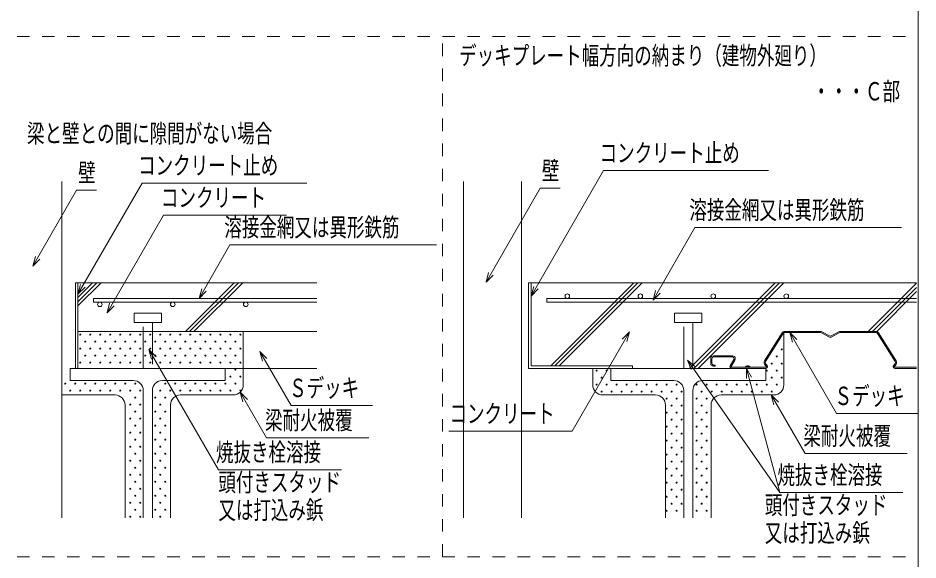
# Model space of a CAD drawing. Units: millimetres on the paper. Extents: x -350 to 3187, y -547 to 450.
# Drawn here: x 66 to 173.9, y 87 to 152 of the extents above; entities that cross this region are included whole.
import ezdxf
from ezdxf.enums import TextEntityAlignment as Align

# ---------------------------------------------------------------- set-up
doc = ezdxf.new("R2010")
doc.units = ezdxf.units.MM
doc.linetypes.add('USER1', pattern=[3, 1.5, -1.5])
doc.linetypes.add('USER2', pattern=[7.5, 5, -2.5])
doc.layers.add('0-2_M2-2-0', color=7, linetype='Continuous', lineweight=18)
doc.styles.add('ＭＳ ゴシック', font='')
doc.styles.get('ＭＳ ゴシック').set_extended_font_data('MS Gothic')

msp = doc.modelspace()

# ---------------------------------------------------------------- linework, layer by layer
at = {"layer": '0-2_M2-2-0'}
for p, q in [((173.923, -99.538), (173.923, 213.585)), ((136.24, 133.715), (127.559, 118.678)), ((136.24, 133.715), (155.992, 133.715)), ((71.306, 132.412), (71.306, 92.104)), ((80.914, 132.226), (73.221, 118.902)), ((80.914, 132.226), (100.666, 132.226)), ((119.428, 132.412), (119.428, 92.104)), ((126.375, 132.412), (126.375, 92.104)), ((73.059, 131.35), (67.807, 122.255)), ((73.059, 131.35), (75.459, 131.35)), ((128.643, 131.601), (122.14, 120.338)), ((128.643, 131.601), (131.043, 131.601)), ((83.46, 128.362), (76.702, 116.656)), ((83.46, 128.362), (98.22, 128.362)), ((147.184, 126.879), (142.159, 118.175)), ((147.184, 126.879), (171.928, 126.879)), ((91.439, 124.802), (87.741, 118.398)), ((91.439, 124.802), (116.183, 124.802)), ((72.912, 110.002), (72.912, 120.264)), ((72.912, 120.264), (101.86, 120.264)), ((75.995, 120.264), (73.221, 117.489)), ((75.486, 120.264), (73.221, 117.998)), ((74.977, 120.264), (73.221, 118.508)), ((91.947, 120.264), (86.099, 114.416)), ((92.456, 120.264), (86.609, 114.416)), ((92.966, 120.264), (87.118, 114.416)), ((127.25, 110.002), (127.25, 120.264)), ((127.25, 120.264), (173.744, 120.264)), ((127.559, 110.311), (127.559, 120.264)), ((139.84, 120.264), (129.888, 110.311)), ((140.349, 120.264), (130.397, 110.311)), ((140.859, 120.264), (130.906, 110.311)), ((156.811, 120.264), (146.549, 110.002)), ((157.32, 120.264), (147.059, 110.002)), ((157.829, 120.264), (147.568, 110.002)), ((173.744, 120.226), (167.958, 114.44)), ((173.744, 119.717), (168.467, 114.44)), ((173.744, 119.208), (168.977, 114.44)), ((75.099, 118.398), (75.099, 117.956)), ((75.099, 118.398), (101.86, 118.398)), ((75.099, 117.956), (101.86, 117.956)), ((129.437, 118.398), (129.437, 117.956)), ((129.437, 118.398), (173.744, 118.398)), ((129.437, 117.956), (173.744, 117.956)), ((73.221, 114.416), (101.86, 114.416)), ((132.45, 102.468), (139.325, 114.378)), ((157.937, 114.44), (162.244, 114.44)), ((163.381, 113.875), (162.407, 114.399)), ((164.421, 114.399), (163.446, 113.875)), ((164.584, 114.44), (168.891, 114.44)), ((155.527, 110.908), (157.646, 114.279)), ((155.644, 110.834), (157.762, 114.206)), ((157.937, 114.303), (162.244, 114.303)), ((164.155, 104.596), (158.551, 114.303)), ((163.316, 113.753), (162.341, 114.278)), ((164.486, 114.278), (163.512, 113.753)), ((164.584, 114.303), (168.891, 114.303)), ((169.066, 114.206), (171.184, 110.834)), ((169.182, 114.279), (171.3, 110.908)), ((90.05, 97.853), (81.736, 112.254)), ((98.772, 105.554), (95.021, 112.051)), ((149.079, 110.621), (149.079, 111.172)), ((149.217, 110.621), (149.217, 111.172)), ((149.423, 111.516), (151.677, 111.516)), ((149.423, 111.378), (151.677, 111.378)), ((139.683, 110.311), (127.559, 110.311)), ((157.357, 95.123), (146.305, 110.988)), ((149.596, 110.415), (149.423, 110.415)), ((149.596, 110.277), (149.423, 110.277)), ((149.596, 110.415), (149.596, 110.277)), ((151.853, 111.065), (151.397, 110.316)), ((151.971, 110.993), (151.515, 110.244)), ((151.574, 110.14), (155.681, 110.14)), ((153.216, 110.113), (153.384, 110.284)), ((153.37, 110.113), (153.556, 110.3)), ((153.525, 110.113), (153.68, 110.27)), ((153.678, 110.113), (153.772, 110.209)), ((155.539, 110.524), (155.737, 110.249)), ((155.651, 110.604), (155.849, 110.329)), ((171.177, 110.604), (170.979, 110.329)), ((171.288, 110.524), (171.091, 110.249)), ((171.147, 110.14), (173.744, 110.14)), ((86.51, 110.002), (72.294, 110.002)), ((72.294, 108.557), (72.294, 110.002)), ((90.886, 108.557), (90.886, 110.002)), ((93.039, 108.021), (93.039, 110.002)), ((155.681, 110.002), (127.25, 110.002)), ((134.936, 110.002), (134.936, 108.021)), ((137.089, 108.557), (137.089, 110.002)), ((151.574, 110.002), (155.681, 110.002)), ((157.357, 95.123), (153.37, 110.002)), ((155.681, 108.557), (155.681, 110.002)), ((157.835, 108.021), (157.835, 110.002)), ((171.147, 110.002), (173.744, 110.002)), ((72.294, 108.557), (79.844, 108.557)), ((83.336, 108.557), (90.886, 108.557)), ((137.089, 108.557), (144.639, 108.557)), ((148.131, 108.557), (155.681, 108.557)), ((77.661, 106.821), (71.306, 106.821)), ((81.044, 107.357), (81.044, 92.104)), ((82.136, 92.104), (82.136, 107.357)), ((85.519, 106.821), (91.839, 106.821)), ((95.839, 101.681), (92.682, 107.149)), ((142.456, 106.821), (136.136, 106.821)), ((145.839, 107.357), (145.839, 92.104)), ((146.931, 92.104), (146.931, 107.357)), ((150.314, 106.821), (156.635, 106.821)), ((160.378, 99.811), (156.331, 106.821)), ((78.861, 92.104), (78.861, 105.621)), ((84.319, 92.104), (84.319, 105.621)), ((98.772, 105.554), (108.54, 105.554)), ((143.656, 92.104), (143.656, 105.621)), ((149.114, 105.621), (149.114, 92.104)), ((164.155, 104.596), (173.923, 104.596)), ((95.839, 101.681), (108.103, 101.681)), ((132.45, 102.468), (117.69, 102.468)), ((160.378, 99.811), (172.642, 99.811)), ((90.05, 97.853), (104.81, 97.853)), ((157.357, 95.123), (172.117, 95.123))]:
    msp.add_line(p, q, dxfattribs=at)
at = {"layer": '0-2_M2-2-0', "linetype": 'USER1'}
for p, q in [((-0.086, 149.77), (173.923, 149.77)), ((116.92, 87.443), (116.92, 149.77)), ((-0.086, 87.443), (173.923, 87.443))]:
    msp.add_line(p, q, dxfattribs=at)
at = {"layer": '0-2_M2-2-0', "linetype": 'USER2'}
for p, q in [((81.043, 110.002), (81.043, 115.519)), ((82.137, 115.519), (82.137, 110.002)), ((145.838, 110.002), (145.838, 115.519)), ((146.932, 115.519), (146.932, 110.002)), ((93.039, 110.002), (93.039, 114.416)), ((157.835, 110.002), (157.835, 114.416))]:
    msp.add_line(p, q, dxfattribs=at)
at = {"layer": '0-2_M2-2-0'}
for points in [[(68.118, 123.414), (67.807, 122.255), (68.656, 123.103)], [(122.451, 121.497), (122.14, 120.338), (122.989, 121.186)], [(72.912, 110.002), (72.912, 120.264), (73.221, 120.264)], [(101.86, 110.002), (73.221, 110.002), (73.221, 120.264)], [(73.531, 120.061), (73.221, 118.902), (74.069, 119.751)], [(139.683, 110.311), (139.683, 110.002), (127.25, 110.002), (127.25, 120.264), (127.559, 120.264)], [(127.869, 119.837), (127.559, 118.678), (128.407, 119.527)], [(88.051, 119.557), (87.741, 118.398), (88.589, 119.246)], [(142.469, 119.334), (142.159, 118.175), (143.007, 119.023)], [(77.012, 117.815), (76.702, 116.656), (77.55, 117.504)], [(139.015, 113.219), (139.325, 114.378), (138.477, 113.529)], [(159.399, 113.454), (158.551, 114.303), (158.861, 113.144)], [(82.584, 111.405), (81.736, 112.254), (82.047, 111.095)], [(95.87, 111.202), (95.021, 112.051), (95.332, 110.892)], [(147.222, 110.215), (146.305, 110.988), (146.712, 109.86)], [(153.813, 110.114), (153.809, 110.147), (153.795, 110.179), (153.772, 110.208), (153.741, 110.235), (153.704, 110.259), (153.66, 110.277), (153.611, 110.291), (153.56, 110.3), (153.507, 110.303), (153.453, 110.3), (153.402, 110.291), (153.353, 110.277), (153.31, 110.259), (153.272, 110.235), (153.241, 110.208), (153.219, 110.179), (153.205, 110.147), (153.2, 110.114)], [(153.97, 108.963), (153.37, 110.002), (153.37, 108.802)], [(93.53, 106.3), (92.682, 107.149), (92.992, 105.99)], [(157.18, 105.972), (156.331, 106.821), (156.642, 105.661)]]:
    msp.add_lwpolyline(points, dxfattribs=at)
at = {"layer": '0-2_M2-2-0', "linetype": 'USER2'}
for points in [[(79.95, 115.519), (79.95, 116.622), (83.23, 116.622), (83.23, 115.519)], [(144.745, 115.519), (144.745, 116.622), (148.025, 116.622), (148.025, 115.519)]]:
    msp.add_lwpolyline(points, close=True, dxfattribs=at)
at = {"layer": '0-2_M2-2-0'}
for centre, radius in [((131.886, 118.67), 0.275), ((140.633, 118.67), 0.275), ((149.381, 118.67), 0.275), ((158.129, 118.67), 0.275), ((75.838, 117.683), 0.275), ((84.586, 117.683), 0.275), ((93.333, 117.683), 0.275), ((73.49, 114.067), 0.06), ((74.09, 113.227), 0.06), ((74.69, 114.067), 0.06), ((75.29, 113.227), 0.06), ((75.89, 114.067), 0.06), ((76.49, 113.227), 0.06), ((77.09, 114.067), 0.06), ((77.69, 113.227), 0.06), ((78.29, 114.067), 0.06), ((78.89, 113.227), 0.06), ((79.49, 114.067), 0.06), ((80.09, 113.227), 0.06), ((80.69, 114.067), 0.06), ((81.29, 113.227), 0.06), ((81.89, 114.067), 0.06), ((82.49, 113.227), 0.06), ((83.09, 114.067), 0.06), ((83.69, 113.227), 0.06), ((84.29, 114.067), 0.06), ((84.89, 113.227), 0.06), ((85.49, 114.067), 0.06), ((86.09, 113.227), 0.06), ((86.69, 114.067), 0.06), ((87.29, 113.227), 0.06), ((87.89, 114.067), 0.06), ((88.49, 113.227), 0.06), ((89.09, 114.067), 0.06), ((89.69, 113.227), 0.06), ((90.29, 114.067), 0.06), ((90.89, 113.227), 0.06), ((91.49, 114.067), 0.06), ((92.09, 113.227), 0.06), ((92.69, 114.067), 0.06), ((73.49, 112.387), 0.06), ((74.69, 112.387), 0.06), ((75.89, 112.387), 0.06), ((77.09, 112.387), 0.06), ((78.29, 112.387), 0.06), ((79.49, 112.387), 0.06), ((80.69, 112.387), 0.06), ((81.89, 112.387), 0.06), ((83.09, 112.387), 0.06), ((84.29, 112.387), 0.06), ((85.49, 112.387), 0.06), ((86.69, 112.387), 0.06), ((87.89, 112.387), 0.06), ((89.09, 112.387), 0.06), ((90.29, 112.387), 0.06), ((91.49, 112.387), 0.06), ((92.69, 112.387), 0.06), ((157.587, 112.275), 0.06), ((74.09, 111.547), 0.06), ((75.29, 111.547), 0.06), ((76.49, 111.547), 0.06), ((77.69, 111.547), 0.06), ((78.89, 111.547), 0.06), ((80.09, 111.547), 0.06), ((81.29, 111.547), 0.06), ((82.49, 111.547), 0.06), ((83.69, 111.547), 0.06), ((84.89, 111.547), 0.06), ((86.09, 111.547), 0.06), ((87.29, 111.547), 0.06), ((88.49, 111.547), 0.06), ((89.69, 111.547), 0.06), ((90.89, 111.547), 0.06), ((92.09, 111.547), 0.06), ((156.987, 111.435), 0.06), ((73.49, 110.707), 0.06), ((74.69, 110.707), 0.06), ((75.89, 110.707), 0.06), ((77.09, 110.707), 0.06), ((78.29, 110.707), 0.06), ((79.49, 110.707), 0.06), ((80.69, 110.707), 0.06), ((81.89, 110.707), 0.06), ((83.09, 110.707), 0.06), ((84.29, 110.707), 0.06), ((85.49, 110.707), 0.06), ((86.69, 110.707), 0.06), ((87.89, 110.707), 0.06), ((89.09, 110.707), 0.06), ((90.29, 110.707), 0.06), ((91.49, 110.707), 0.06), ((92.69, 110.707), 0.06), ((156.387, 110.595), 0.06), ((157.587, 110.595), 0.06), ((91.49, 109.027), 0.06), ((92.09, 109.867), 0.06), ((92.69, 109.027), 0.06), ((135.387, 109.755), 0.06), ((135.987, 108.915), 0.06), ((136.587, 109.755), 0.06), ((155.787, 109.755), 0.06), ((156.387, 108.915), 0.06), ((156.987, 109.755), 0.06), ((157.587, 108.915), 0.06), ((71.69, 108.187), 0.06), ((72.89, 108.187), 0.06), ((74.09, 108.187), 0.06), ((75.29, 108.187), 0.06), ((76.49, 108.187), 0.06), ((77.69, 108.187), 0.06), ((78.89, 108.187), 0.06), ((80.09, 108.187), 0.06), ((83.69, 108.187), 0.06), ((84.89, 108.187), 0.06), ((86.09, 108.187), 0.06), ((87.29, 108.187), 0.06), ((88.49, 108.187), 0.06), ((89.69, 108.187), 0.06), ((90.89, 108.187), 0.06), ((92.09, 108.187), 0.06), ((135.387, 108.075), 0.06), ((136.587, 108.075), 0.06), ((137.787, 108.075), 0.06), ((138.987, 108.075), 0.06), ((140.187, 108.075), 0.06), ((141.387, 108.075), 0.06), ((142.587, 108.075), 0.06), ((143.787, 108.075), 0.06), ((144.987, 108.075), 0.06), ((147.387, 108.075), 0.06), ((148.587, 108.075), 0.06), ((149.787, 108.075), 0.06), ((150.987, 108.075), 0.06), ((152.187, 108.075), 0.06), ((153.387, 108.075), 0.06), ((154.587, 108.075), 0.06), ((155.787, 108.075), 0.06), ((156.987, 108.075), 0.06), ((72.29, 107.347), 0.06), ((73.49, 107.347), 0.06), ((74.69, 107.347), 0.06), ((75.89, 107.347), 0.06), ((77.09, 107.347), 0.06), ((78.29, 107.347), 0.06), ((79.49, 107.347), 0.06), ((80.69, 107.347), 0.06), ((83.09, 107.347), 0.06), ((84.29, 107.347), 0.06), ((85.49, 107.347), 0.06), ((86.69, 107.347), 0.06), ((87.89, 107.347), 0.06), ((89.09, 107.347), 0.06), ((90.29, 107.347), 0.06), ((91.49, 107.347), 0.06), ((92.69, 107.347), 0.06), ((135.987, 107.235), 0.06), ((137.187, 107.235), 0.06), ((138.387, 107.235), 0.06), ((139.587, 107.235), 0.06), ((140.787, 107.235), 0.06), ((141.987, 107.235), 0.06), ((143.187, 107.235), 0.06), ((144.387, 107.235), 0.06), ((145.587, 107.235), 0.06), ((147.987, 107.235), 0.06), ((149.187, 107.235), 0.06), ((150.387, 107.235), 0.06), ((151.587, 107.235), 0.06), ((152.787, 107.235), 0.06), ((153.987, 107.235), 0.06), ((155.187, 107.235), 0.06), ((156.387, 107.235), 0.06), ((80.09, 106.507), 0.06), ((82.49, 106.507), 0.06), ((83.69, 106.507), 0.06), ((143.787, 106.395), 0.06), ((144.987, 106.395), 0.06), ((147.387, 106.395), 0.06), ((148.587, 106.395), 0.06), ((79.49, 105.667), 0.06), ((80.09, 104.827), 0.06), ((80.69, 105.667), 0.06), ((82.49, 104.827), 0.06), ((83.09, 105.667), 0.06), ((83.69, 104.827), 0.06), ((143.787, 104.715), 0.06), ((144.387, 105.555), 0.06), ((144.987, 104.715), 0.06), ((145.587, 105.555), 0.06), ((147.387, 104.715), 0.06), ((147.987, 105.555), 0.06), ((148.587, 104.715), 0.06), ((79.49, 103.987), 0.06), ((80.69, 103.987), 0.06), ((83.09, 103.987), 0.06), ((144.387, 103.875), 0.06), ((145.587, 103.875), 0.06), ((147.987, 103.875), 0.06), ((80.09, 103.147), 0.06), ((82.49, 103.147), 0.06), ((83.69, 103.147), 0.06), ((143.787, 103.035), 0.06), ((144.987, 103.035), 0.06), ((147.387, 103.035), 0.06), ((148.587, 103.035), 0.06), ((79.49, 102.307), 0.06), ((80.09, 101.467), 0.06), ((80.69, 102.307), 0.06), ((82.49, 101.467), 0.06), ((83.09, 102.307), 0.06), ((83.69, 101.467), 0.06), ((144.387, 102.195), 0.06), ((145.587, 102.195), 0.06), ((147.987, 102.195), 0.06), ((79.49, 100.627), 0.06), ((80.69, 100.627), 0.06), ((83.09, 100.627), 0.06), ((143.787, 101.355), 0.06), ((144.387, 100.515), 0.06), ((144.987, 101.355), 0.06), ((145.587, 100.515), 0.06), ((147.387, 101.355), 0.06), ((147.987, 100.515), 0.06), ((148.587, 101.355), 0.06), ((80.09, 99.787), 0.06), ((82.49, 99.787), 0.06), ((83.69, 99.787), 0.06), ((143.787, 99.675), 0.06), ((144.987, 99.675), 0.06), ((147.387, 99.675), 0.06), ((148.587, 99.675), 0.06), ((79.49, 98.947), 0.06), ((80.69, 98.947), 0.06), ((83.09, 98.947), 0.06), ((144.387, 98.835), 0.06), ((145.587, 98.835), 0.06), ((147.987, 98.835), 0.06), ((79.49, 97.267), 0.06), ((80.09, 98.107), 0.06), ((80.69, 97.267), 0.06), ((82.49, 98.107), 0.06), ((83.09, 97.267), 0.06), ((83.69, 98.107), 0.06), ((143.787, 97.995), 0.06), ((144.387, 97.155), 0.06), ((144.987, 97.995), 0.06), ((145.587, 97.155), 0.06), ((147.387, 97.995), 0.06), ((147.987, 97.155), 0.06), ((148.587, 97.995), 0.06), ((80.09, 96.427), 0.06), ((82.49, 96.427), 0.06), ((83.69, 96.427), 0.06), ((143.787, 96.315), 0.06), ((144.987, 96.315), 0.06), ((147.387, 96.315), 0.06), ((148.587, 96.315), 0.06), ((79.49, 95.587), 0.06), ((80.69, 95.587), 0.06), ((83.09, 95.587), 0.06), ((144.387, 95.475), 0.06), ((145.587, 95.475), 0.06), ((147.987, 95.475), 0.06), ((79.49, 93.907), 0.06), ((80.09, 94.747), 0.06), ((80.69, 93.907), 0.06), ((82.49, 94.747), 0.06), ((83.09, 93.907), 0.06), ((83.69, 94.747), 0.06), ((143.787, 94.635), 0.06), ((144.987, 94.635), 0.06), ((147.387, 94.635), 0.06), ((148.587, 94.635), 0.06), ((80.09, 93.067), 0.06), ((82.49, 93.067), 0.06), ((83.69, 93.067), 0.06), ((143.787, 92.955), 0.06), ((144.387, 93.795), 0.06), ((144.987, 92.955), 0.06), ((145.587, 93.795), 0.06), ((147.387, 92.955), 0.06), ((147.987, 93.795), 0.06), ((148.587, 92.955), 0.06), ((79.49, 92.227), 0.06), ((80.69, 92.227), 0.06), ((83.09, 92.227), 0.06)]:
    msp.add_circle(centre, radius, dxfattribs=at)
for centre, radius, start, end in [((157.937, 114.096), 0.344, 90, 147.86179), ((162.244, 114.096), 0.344, 61.69924, 90), ((164.584, 114.096), 0.344, 90, 118.30076), ((168.891, 114.096), 0.344, 32.13821, 90), ((157.937, 114.096), 0.206, 90, 147.86179), ((162.244, 114.096), 0.206, 61.69924, 90), ((163.414, 113.935), 0.206, 241.69924, 298.30076), ((163.414, 113.935), 0.0688, 241.69924, 298.30076), ((164.584, 114.096), 0.206, 90, 118.30076), ((168.891, 114.096), 0.206, 32.13821, 90), ((149.423, 111.172), 0.344, 90, 180), ((149.423, 111.172), 0.206, 90, 180), ((151.677, 111.172), 0.344, 0, 90), ((151.677, 111.172), 0.206, 0, 90), ((151.677, 111.172), 0.206, 328.66213, 0), ((151.677, 111.172), 0.344, 328.66213, 0), ((149.423, 110.621), 0.344, 180, 270), ((149.423, 110.621), 0.206, 180, 270), ((151.574, 110.209), 0.206, 148.66213, 270), ((151.574, 110.209), 0.0688, 148.66213, 270), ((155.819, 110.725), 0.344, 147.86179, 215.69155), ((155.819, 110.725), 0.206, 147.86179, 215.69155), ((155.681, 110.209), 0.206, 270, 0), ((155.681, 110.209), 0.0688, 270, 0), ((155.681, 110.209), 0.0688, 0, 35.69155), ((155.681, 110.209), 0.206, 0, 35.69155), ((171.147, 110.209), 0.206, 144.30845, 180), ((171.147, 110.209), 0.206, 180, 270), ((171.147, 110.209), 0.0688, 144.30845, 180), ((171.147, 110.209), 0.0688, 180, 270), ((171.009, 110.725), 0.206, 324.30845, 32.13821), ((171.009, 110.725), 0.344, 324.30845, 32.13821), ((79.844, 107.357), 1.2, 0, 90), ((83.336, 107.357), 1.2, 90, 180), ((91.839, 108.021), 1.2, 270, 0), ((136.136, 108.021), 1.2, 180, 270), ((144.639, 107.357), 1.2, 0, 90), ((148.131, 107.357), 1.2, 90, 180), ((156.635, 108.021), 1.2, 270, 0), ((77.661, 105.621), 1.2, 0, 90), ((85.519, 105.621), 1.2, 90, 180), ((142.456, 105.621), 1.2, 0, 90), ((150.314, 105.621), 1.2, 90, 180)]:
    msp.add_arc(centre, radius, start, end, dxfattribs=at)

# ---------------------------------------------------------------- texts
at = {"layer": '0-2_M2-2-0', "style": 'ＭＳ ゴシック', "width": 0.7}
for s, p in [('デッキプレート幅方向の納まり（建物外廻り）', (118.91, 145.748)), ('・・・Ｃ部', (161.277, 141.465)), ('梁と壁との間に隙間がない場合', (67.116, 136.415)), ('コンクリート止め', (135.76, 134.075)), ('壁', (73.251, 131.71)), ('コンクリート止め', (80.434, 132.586)), ('壁', (128.835, 131.961)), ('コンクリート', (83.172, 128.722)), ('溶接金網又は異形鉄筋', (146.512, 127.239)), ('溶接金網又は異形鉄筋', (90.767, 125.162)), ('Ｓデッキ', (98.532, 105.914)), ('Ｓデッキ', (163.915, 104.956)), ('コンクリート', (117.762, 102.828)), ('梁耐火被覆', (95.647, 102.041)), ('梁耐火被覆', (160.186, 100.171)), ('焼抜き栓溶接', (89.762, 98.213)), ('焼抜き栓溶接', (157.069, 95.483)), ('頭付きスタッド', (90.05, 94.611)), ('頭付きスタッド', (155.557, 91.881)), ('又は打込み鋲', (90.05, 91.279)), ('又は打込み鋲', (155.557, 88.55))]:
    msp.add_text(s, height=2.199, dxfattribs=at).set_placement(p, align=Align.BOTTOM_LEFT)

doc.saveas('drawing.dxf')
